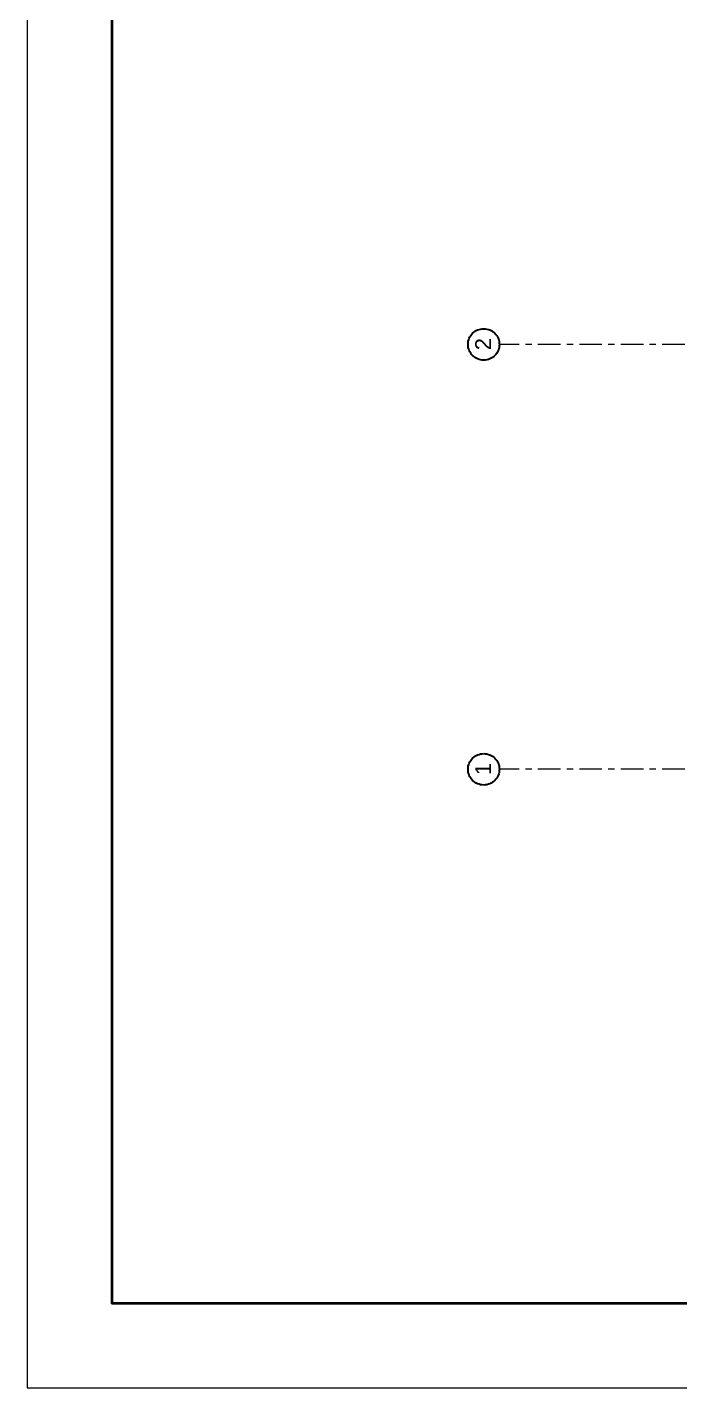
# Model space of a CAD drawing. Header units: millimetres. Extents: x -1459 to -1413, y -119 to 301.
# Drawn here: x -1459.03 to -1448.63, y 23.21 to 44.91 of the extents above; entities that cross this region are included whole.
import ezdxf

# ---------------------------------------------------------------- set-up
doc = ezdxf.new("R2010")
doc.units = ezdxf.units.MM
doc.linetypes.add('ACAD_ISO10W100', pattern=[18, 12, -3, 0, -3])
doc.layers.add('EJES', color=2, linetype='ACAD_ISO10W100', lineweight=13)
doc.layers.add('ROTULO', color=7, linetype='Continuous', lineweight=5)
doc.styles.add('arial normal', font='arial.ttf', dxfattribs={"height": 0.25})

msp = doc.modelspace()

# ---------------------------------------------------------------- linework, layer by layer
at = {"layer": 'EJES', "ltscale": 0.03}
for p, q in [((-1427.428, 39.85), (-1451.503, 39.85)), ((-1427.428, 33.075), (-1451.503, 33.075))]:
    msp.add_line(p, q, dxfattribs=at)
at = {"layer": 'EJES', "lineweight": 30}
for centre in [(-1451.753, 39.85), (-1451.753, 33.075)]:
    msp.add_circle(centre, 0.25, dxfattribs=at)
at = {"layer": 'ROTULO'}
msp.add_lwpolyline([(-1413.278, 23.214), (-1413.278, 87.714), (-1459.028, 87.714), (-1459.028, 23.214)], close=True, dxfattribs=at)
at = {"layer": 'ROTULO', "lineweight": 40}
msp.add_lwpolyline([(-1414.628, 24.564), (-1414.628, 86.364), (-1457.678, 86.364), (-1457.678, 24.564)], close=True, dxfattribs=at)

# ---------------------------------------------------------------- texts
at = {"layer": 'EJES', "linetype": 'Continuous', "char_height": 0.25, "width": 0.309, "attachment_point": 5, "rotation": 90, "style": 'arial normal'}
for s, insert in [('2', (-1451.763, 39.854)), ('1', (-1451.763, 33.079))]:
    msp.add_mtext(s, dxfattribs=dict(at, insert=insert))

doc.saveas('drawing.dxf')
